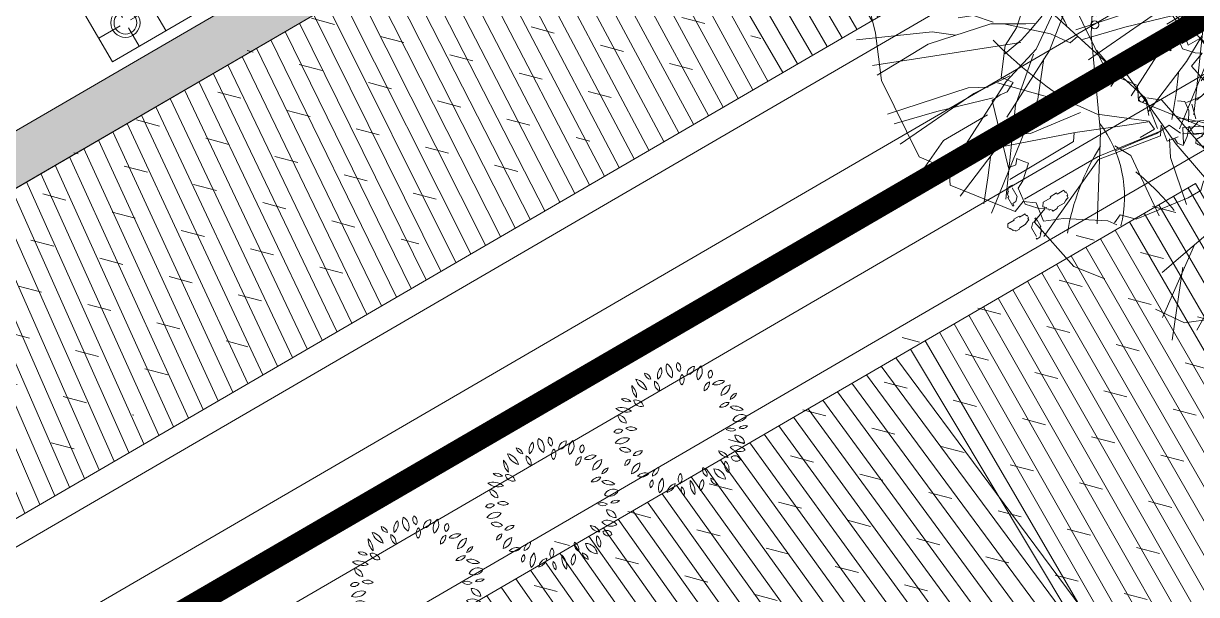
# Model space of a CAD drawing. Header units: millimetres. Extents: x 403824132 to 733479728, y 1974822364 to 2151530530.
# Drawn here: x 568555833 to 568561067, y 2063007429 to 2063009978 of the extents above; entities that cross this region are included whole.
import ezdxf

# ---------------------------------------------------------------- set-up
doc = ezdxf.new("R2010")
doc.units = ezdxf.units.MM
doc.linetypes.add('CENTER', pattern=[3, 1.5, -0.5, 0.5, -0.5])
for name, color, linetype, lineweight in [('A-HATCH', 251, 'Continuous', 5), ('A-NET THAY', 125, 'Continuous', 18), ('E- RANH GIOI', 1, 'CENTER', 13), ('E- THAY', 9, 'Continuous', 20), ('E- Tuong', 4, 'Continuous', 13), ('E-NoiThat', 32, 'Continuous', 9), ('i_Cay', 114, 'Continuous', 13), ('i_Hatch', 250, 'Continuous', 13), ('i_ThietBi', 32, 'Continuous', 13), ('LD-THAY', 9, 'Continuous', 13)]:
    doc.layers.add(name, color=color, linetype=linetype, lineweight=lineweight)
doc.layers.add('ChiaLo', color=128, linetype='CENTER')
doc.layers.add('loKBT', color=42, linetype='Continuous')

# ---------------------------------------------------------------- blocks, each defined once
blk = doc.blocks.new('mb-cay34')
for p, q in [((148.1361746613402, 528.3000266004818), (174.7247315186541, 874.1654961428137)), ((-75.96726674964884, 813.353954692138), (254.4903571077157, 836.1582743236795)), ((117.7493039460387, 535.9014440444298), (49.37875487376004, 858.9625939552207)), ((136.7410981431021, 687.9301967215724), (94.95910592813743, 855.1618515863083)), ((246.8936394288903, 722.1366761659738), (307.6674708208884, 851.3611765112728)), ((254.4903571077157, 836.1582743236795), (357.0461807146785, 760.1438979851082)), ((-456.2613916888948, 782.7488995622842), (-468.4272770900861, 774.6332549257202)), ((-456.2613916888948, 782.7488995622842), (-452.2061235431465, 778.6910772440023)), ((-452.2061235431465, 778.6910772440023), (-448.1508553973982, 778.6910772440023)), ((-448.1508553973982, 778.6910772440023), (-448.1508553973982, 774.6332549257202)), ((-140.5394120010896, 547.3036038572899), (-262.0870747850859, 817.1546970668712)), ((-246.8935944474651, 741.1403207283001), (-75.96726674964884, 813.353954692138)), ((68.37054907227865, 269.8510932095814), (-144.3377708405023, 813.353954692138)), ((-106.3541374649503, 585.3107583767268), (-102.5557786255376, 817.1546970668712)), ((170.9263726792414, 395.2747838804498), (379.8363337511547, 801.9517948792778)), ((357.0461807146785, 760.1438979851082), (410.223249447881, 786.7489599913824)), ((410.223249447881, 786.7489599913824), (626.7299731785898, 619.5172378269488)), ((-472.4825452343794, 721.8819282366893), (-472.4825452343794, 746.2287409929557)), ((-472.4825452343794, 746.2287409929557), (-468.4272770900861, 746.2287409929557)), ((-468.4272770900861, 746.2287409929557), (-468.4272770900861, 774.6332549257202)), ((-448.1508553973982, 774.6332549257202), (-444.0955872516497, 774.6332549257202)), ((-444.0955872516497, 774.6332549257202), (-440.0403191059012, 770.5754326132592)), ((-440.0403191059012, 770.5754326132592), (-435.9849699962068, 770.5754326132592)), ((-435.9849699962068, 770.5754326132592), (-435.9849699962068, 766.517731436761)), ((-435.9849699962068, 766.517731436761), (-431.9297018504585, 762.4599091184791)), ((-431.9297018504585, 762.4599091184791), (-427.8744337061652, 762.4599091184791)), ((-427.8744337061652, 746.2287409929557), (-431.9297018504585, 742.1709186746738)), ((-431.9297018504585, 742.1709186746738), (-431.9297018504585, 717.8241059184074)), ((-427.8744337061652, 762.4599091184791), (-427.8744337061652, 746.2287409929557)), ((-414.0216082858386, 691.7309390904848), (-246.8935944474651, 741.1403207283001)), ((372.2396160723292, 547.3036038572899), (467.1987220004665, 775.3468001727013)), ((-468.4272770900861, 721.8819282366893), (-472.4825452343794, 721.8819282366893)), ((-468.4272770900861, 697.5351154746022), (-468.4272770900861, 721.8819282366893)), ((-460.3167407985893, 697.5351154746022), (-468.4272770900861, 697.5351154746022)), ((-460.3167407985893, 693.4772931563202), (-460.3167407985893, 697.5351154746022)), ((-448.1508553973982, 693.4772931563202), (-460.3167407985893, 693.4772931563202)), ((-448.1508553973982, 697.5351154746022), (-448.1508553973982, 693.4772931563202)), ((-440.0403191059012, 697.5351154746022), (-448.1508553973982, 697.5351154746022)), ((-435.9849699962068, 709.7084612818433), (-440.0403191059012, 701.5929377928841)), ((-440.0403191059012, 701.5929377928841), (-440.0403191059012, 697.5351154746022)), ((-431.9297018504585, 717.8241059184074), (-435.9849699962068, 709.7084612818433)), ((-406.4248456255881, 642.3215574584901), (-414.0216082858386, 691.7309390904848)), ((-349.1119760728907, 697.8093217418062), (-363.710941397585, 683.2011613994837)), ((-310.1812075619819, 697.8093217418062), (-349.1119760728907, 697.8093217418062)), ((-300.4485640121857, 688.0705481802579), (-310.1812075619819, 678.3317746187095)), ((-305.3148857870838, 702.6785631547681), (-300.4485640121857, 702.6785631547681)), ((-300.4485640121857, 702.6785631547681), (-300.4485640121857, 688.0705481802579)), ((201.3132883745129, 471.2892275187186), (136.7410981431021, 687.9301967215724)), ((246.8936394288903, 524.4992842257489), (246.8936394288903, 722.1366761659738)), ((292.4739904832676, 323.0611499166116), (584.9479809650802, 703.1330989091658)), ((459.6020043216412, 646.1222998274022), (539.3676299107028, 710.7345163531136)), ((-536.1154867205187, 655.6036926049272), (-536.1154867205187, 651.5458702866453)), ((-528.0048694650758, 655.6036926049272), (-536.1154867205187, 655.6036926049272)), ((-503.6731796280947, 651.5458702866453), (-536.1154867205187, 651.5458702866453)), ((-515.8390650292858, 679.9505053670144), (-528.0048694650758, 667.7770384121686)), ((-528.0048694650758, 667.7770384121686), (-528.0048694650758, 655.6036926049272)), ((-483.3967579354066, 679.9505053670144), (-515.8390650292858, 679.9505053670144)), ((-503.6731796280947, 655.6036926049272), (-503.6731796280947, 651.5458702866453)), ((-491.5073751908493, 655.6036926049272), (-503.6731796280947, 655.6036926049272)), ((-487.4520260811547, 659.6615149232092), (-491.5073751908493, 659.6615149232092)), ((-491.5073751908493, 659.6615149232092), (-491.5073751908493, 655.6036926049272)), ((-483.3967579354066, 663.7192160997074), (-487.4520260811547, 663.7192160997074)), ((-487.4520260811547, 663.7192160997074), (-487.4520260811547, 659.6615149232092)), ((-475.286221645365, 671.8348607304506), (-483.3967579354066, 663.7192160997074)), ((-479.3414897896582, 684.0082065376918), (-475.286221645365, 684.0082065376918)), ((-475.286221645365, 684.0082065376918), (-475.286221645365, 671.8348607304506)), ((-433.0134024829022, 611.9158203830011), (-406.4248456255881, 642.3215574584901)), ((-376.0379749102867, 577.709340932779), (-395.0297691073501, 672.7273618336766)), ((-373.4436821046984, 668.5931464307941), (-373.4436821046984, 663.7237596500199)), ((-363.710941397585, 668.5931464307941), (-373.4436821046984, 668.5931464307941)), ((-334.5129135923344, 663.7237596500199), (-373.4436821046984, 663.7237596500199)), ((-363.710941397585, 683.2011613994837), (-363.710941397585, 668.5931464307941)), ((-334.5129135923344, 668.5931464307941), (-334.5129135923344, 663.7237596500199)), ((-319.9139482690953, 668.5931464307941), (-334.5129135923344, 668.5931464307941)), ((-319.9139482690953, 673.4625332115683), (-319.9139482690953, 668.5931464307941)), ((-315.04752933688, 673.4625332115683), (-319.9139482690953, 673.4625332115683)), ((-315.04752933688, 678.3317746187095), (-315.04752933688, 673.4625332115683)), ((-310.1812075619819, 678.3317746187095), (-315.04752933688, 678.3317746187095)), ((395.0298140887753, 596.7129181954077), (459.6020043216412, 646.1222998274022)), ((649.7732999108848, 615.8191477356013), (649.7732999108848, 640.1659604918677)), ((649.7732999108848, 640.1659604918677), (653.8285680566332, 640.1659604918677)), ((665.9944534578244, 676.6861190611962), (653.8285680566332, 668.5704744246323)), ((653.8285680566332, 640.1659604918677), (653.8285680566332, 668.5704744246323)), ((665.9944534578244, 676.6861190611962), (670.0497216021176, 672.6282967429142)), ((670.0497216021176, 672.6282967429142), (674.104989747866, 672.6282967429142)), ((674.104989747866, 672.6282967429142), (674.104989747866, 668.5704744246323)), ((674.104989747866, 668.5704744246323), (678.1602578936142, 668.5704744246323)), ((678.1602578936142, 668.5704744246323), (682.2155260393628, 664.512652112171)), ((682.2155260393628, 664.512652112171), (686.2708751490572, 664.512652112171)), ((686.2708751490572, 664.512652112171), (686.2708751490572, 660.454950935673)), ((686.2708751490572, 660.454950935673), (690.3261432948054, 656.3971286173909)), ((690.3261432948054, 656.3971286173909), (694.3814114405541, 656.3971286173909)), ((694.3814114405541, 640.1659604918677), (690.3261432948054, 636.1081381735858)), ((694.3814114405541, 656.3971286173909), (694.3814114405541, 640.1659604918677)), ((-535.5692260898649, 528.3000266004818), (-486.1905161960748, 638.5208823834545)), ((-486.1905161960748, 638.5208823834545), (-433.0134024829022, 611.9158203830011)), ((269.6838374453364, 410.4776860680431), (565.9561417865916, 627.1187225705944)), ((626.7299731785898, 619.5172378269488), (607.7381789815263, 573.9086658635642)), ((653.8285680566332, 615.8191477356013), (649.7732999108848, 615.8191477356013)), ((653.8285680566332, 591.4723349735139), (653.8285680566332, 615.8191477356013)), ((686.2708751490572, 603.6456807807552), (682.2155260393628, 595.5301572917961)), ((682.2155260393628, 595.5301572917961), (682.2155260393628, 591.4723349735139)), ((690.3261432948054, 611.7613254173193), (686.2708751490572, 603.6456807807552)), ((690.3261432948054, 636.1081381735858), (690.3261432948054, 611.7613254173193)), ((712.964793787978, 596.7475679237394), (698.365828464739, 582.1394075814168)), ((751.8955623003421, 596.7475679237394), (712.964793787978, 596.7475679237394)), ((756.7618840752403, 601.6168093308806), (761.6282058501382, 601.6168093308806)), ((761.6282058501382, 601.6168093308806), (761.6282058501382, 587.0087943621911)), ((-368.4412122514914, 319.2604075418785), (-588.7462948230677, 589.1115007514597)), ((-284.877227821562, 380.0719489925541), (-376.0379749102867, 577.709340932779)), ((-53.17706873174756, 334.4633097294718), (-106.3541374649503, 585.3107583767268)), ((607.7381789815263, 573.9086658635642), (638.1250496982827, 532.1007016696966)), ((661.9391043466748, 591.4723349735139), (653.8285680566332, 591.4723349735139)), ((661.9391043466748, 587.4145126552322), (661.9391043466748, 591.4723349735139)), ((674.104989747866, 587.4145126552322), (661.9391043466748, 587.4145126552322)), ((682.2155260393628, 591.4723349735139), (674.104989747866, 591.4723349735139)), ((674.104989747866, 591.4723349735139), (674.104989747866, 587.4145126552322)), ((698.365828464739, 567.5313926127272), (688.6330877576256, 567.5313926127272)), ((688.6330877576256, 567.5313926127272), (688.6330877576256, 562.6620058319531)), ((727.5638562699896, 562.6620058319531), (688.6330877576256, 562.6620058319531)), ((698.365828464739, 582.1394075814168), (698.365828464739, 567.5313926127272)), ((742.1628215932287, 567.5313926127272), (727.5638562699896, 567.5313926127272)), ((727.5638562699896, 567.5313926127272), (727.5638562699896, 562.6620058319531)), ((747.029240525444, 572.4007793935014), (742.1628215932287, 572.4007793935014)), ((742.1628215932287, 572.4007793935014), (742.1628215932287, 567.5313926127272)), ((751.8955623003421, 577.2700208006427), (747.029240525444, 577.2700208006427)), ((747.029240525444, 577.2700208006427), (747.029240525444, 572.4007793935014)), ((761.6282058501382, 587.0087943621911), (751.8955623003421, 577.2700208006427)), ((-657.1168438938912, 429.4812633306718), (-535.5692260898649, 528.3000266004818)), ((-83.56398442847421, 475.0899025937541), (-140.5394120010896, 547.3036038572899)), ((155.7329373201355, 467.4884851498061), (117.7493039460387, 535.9014440444298)), ((159.5312961595482, 372.4704642489087), (148.1361746613402, 528.3000266004818)), ((315.2641884997138, 444.6841655182652), (372.2396160723292, 547.3036038572899)), ((638.1250496982827, 532.1007016696966), (714.0923164479318, 543.5028614883776)), ((664.4242070993641, 517.1796781709417), (649.8251446188077, 507.4409046093933)), ((649.8251446188077, 473.3554878912396), (649.8251446188077, 507.4409046093933)), ((664.4242070993641, 517.1796781709417), (669.2905288742622, 512.3102913901674)), ((669.2905288742622, 512.3102913901674), (674.1568506491602, 512.3102913901674)), ((674.1568506491602, 512.3102913901674), (674.1568506491602, 507.4409046093933)), ((674.1568506491602, 507.4409046093933), (679.0231724240584, 507.4409046093933)), ((679.0231724240584, 507.4409046093933), (683.8894941989565, 502.5715178286192)), ((683.8894941989565, 502.5715178286192), (688.7559131311717, 502.5715178286192)), ((688.7559131311717, 502.5715178286192), (688.7559131311717, 497.7022764214779)), ((714.0923164479318, 543.5028614883776), (744.4792321432033, 471.2892275187186)), ((151.9345335007528, 190.035974496277), (292.4739904832676, 463.687742775073)), ((644.9588228439097, 444.1393125802277), (644.9588228439097, 473.3554878912396)), ((644.9588228439097, 473.3554878912396), (649.8251446188077, 473.3554878912396)), ((688.7559131311717, 497.7022764214779), (693.6222349046147, 492.8328896407037)), ((693.6222349046147, 492.8328896407037), (698.4885566795128, 492.8328896407037)), ((698.4885566795128, 473.3554878912396), (693.6222349046147, 468.4861011104657)), ((693.6222349046147, 468.4861011104657), (693.6222349046147, 439.2699257994536)), ((698.4885566795128, 492.8328896407037), (698.4885566795128, 473.3554878912396)), ((744.4792321432033, 471.2892275187186), (839.4383380713405, 326.8618922855239)), ((-729.2857518041272, 288.8546704663895), (-657.1168438938912, 429.4812633306718)), ((-113.9509001237456, 376.2712066236418), (-136.7410531616769, 433.2820056995841)), ((649.8251446188077, 444.1393125802277), (644.9588228439097, 444.1393125802277)), ((649.8251446188077, 414.9231372633948), (649.8251446188077, 444.1393125802277)), ((659.557788168604, 414.9231372633948), (649.8251446188077, 414.9231372633948)), ((659.557788168604, 410.0537504884413), (659.557788168604, 414.9231372633948)), ((683.8894941989565, 414.9231372633948), (674.1568506491602, 414.9231372633948)), ((674.1568506491602, 414.9231372633948), (674.1568506491602, 410.0537504884413)), ((688.7559131311717, 429.5311522379051), (683.8894941989565, 419.7925240441692)), ((683.8894941989565, 419.7925240441692), (683.8894941989565, 414.9231372633948)), ((693.6222349046147, 439.2699257994536), (688.7559131311717, 429.5311522379051)), ((-478.5937535372792, 190.035974496277), (-729.2857518041272, 376.2712066236418)), ((-208.9099610719131, 140.6265928642824), (-284.877227821562, 380.0719489925541)), ((-53.17706873174756, 323.0611499166116), (-113.9509001237456, 376.2712066236418)), ((121.5476627854514, 231.843871390447), (170.9263726792414, 395.2747838804498)), ((132.9427393036894, 250.8474486472551), (269.6838374453364, 410.4776860680431)), ((527.9725084124947, 178.6338146834168), (828.0432165731327, 368.6697891796939)), ((674.1568506491602, 410.0537504884413), (659.557788168604, 410.0537504884413)), ((15.1934803390759, 216.6409692028537), (-53.17706873174756, 334.4633097294718)), ((60.7738313919981, 262.2496757656336), (75.96726675110403, 345.8655368536711)), ((167.1280138383736, 224.2424539464991), (292.4739904832676, 323.0611499166116)), ((839.4383380713405, 326.8618922855239), (869.8252537680673, 304.0575726539828)), ((-622.9315693577518, 258.4489333909005), (-759.672667500854, 319.2604075418785)), ((-714.0923164464766, 258.4489333909005), (-729.2857518041272, 288.8546704663895)), ((-239.2968767686398, 220.4417115717661), (-368.4412122514914, 319.2604075418785)), ((858.4301322684041, 307.8582477290183), (843.2366969107532, 273.6517682787962)), ((-634.3266458759898, 178.6338146834168), (-771.067744019092, 262.249608465936)), ((-725.4873929647147, 224.2424539464991), (-714.0923164464766, 258.4489333909005)), ((-562.1577829457237, 239.4452888343949), (-622.9315693577518, 258.4489333909005)), ((0, 57.01079908176325), (121.5476627854514, 231.843871390447)), ((45.58039603434735, 212.8403614333365), (60.7738313919981, 262.2496757656336)), ((843.2366969107532, 273.6517682787962), (888.8170479651308, 228.0431290157139)), ((-767.2693851796793, 209.0395517589059), (-725.4873929647147, 224.2424539464991)), ((-763.4710263402666, 140.6265928642824), (-767.2693851796793, 209.0395517589059)), ((-395.0297691073501, 68.41295889462344), (-478.5937535372792, 190.035974496277)), ((-178.5230453751865, 193.8366495713126), (-239.2968767686398, 220.4417115717661)), ((-106.3541374649503, 45.60863926308228), (-178.5230453751865, 193.8366495713126)), ((0, 0), (151.9345335007528, 190.035974496277)), ((34.18527453613932, 182.4344897526316), (15.1934803390759, 216.6409692028537)), ((22.79019801790127, 152.0288199826609), (45.58039603434735, 212.8403614333365)), ((888.8170479651308, 228.0431290157139), (919.2039636618573, 11.40215981868095)), ((-809.0513773931888, -45.60863926308228), (-763.4710263402666, 140.6265928642824)), ((-341.8527003741474, 79.8151187133044), (-634.3266458759898, 178.6338146834168)), ((-140.5394120010896, 34.2064794502221), (-208.9099610719131, 140.6265928642824)), ((-15.19343535765074, 83.61586108803748), (22.79019801790127, 152.0288199826609)), ((182.3214491974795, 19.00357726262882), (527.9725084124947, 178.6338146834168)), ((600.1414163227307, 155.8294950518757), (664.7136065541417, 121.6230156016536)), ((664.7136065541417, 121.6230156016536), (923.00232250127, 144.4273352331947)), ((-744.479187161778, 114.0215981577057), (-809.0513773931888, 121.6230156016536)), ((-493.7872338749002, 114.0215981577057), (-744.479187161778, 114.0215981577057)), ((-588.7462948230677, 129.2244330456014), (-729.2857518041272, 79.8151187133044)), ((-729.2857518041272, 79.8151187133044), (-801.4546597143635, 68.41295889462344)), ((-391.2314102679374, 22.80431963154115), (-395.0297691073501, 68.41295889462344)), ((-265.8854336244985, 26.60499470657669), (-341.8527003741474, 79.8151187133044)), ((-136.7410531616769, 60.81147415679879), (-224.103441410989, 34.2064794502221)), ((-72.16890791023616, 3.800675075035542), (-136.7410531616769, 60.81147415679879)), ((-3.798358839412685, -38.00715451361611), (-15.19343535765074, 83.61586108803748)), ((-402.6264867876307, 5.8207661e-09), (-486.1905161960748, -64.6122838195879)), ((-383.6346925891121, 11.40215981868095), (-402.6264867876307, 5.8207661e-09)), ((-300.0707081606379, 5.8207661e-09), (-383.6346925891121, 11.40215981868095)), ((-224.103441410989, 34.2064794502221), (-300.0707081606379, 5.8207661e-09)), ((-110.1525412857881, 22.80431963736191), (-60.77378641202813, 19.00357726262882)), ((-41.7819922135095, -72.21370126353577), (-110.1525412857881, 22.80431963736191)), ((-56.97542757261543, -38.00722181331366), (-72.16890791023616, 3.800675075035542)), ((-60.77378641202813, 19.00357726262882), (-37.98363337409683, -15.20290218177251)), ((-41.7819922135095, -49.40938163199461), (-18.99179419706342, 7.601417449768633)), ((-18.99179419706342, 7.601417449768633), (-18.99179419706342, -41.80796418804675)), ((121.5476627854514, -19.00364456232637), (182.3214491974795, 19.00357726262882)), ((243.0952805894776, 30.40573707548901), (307.6674708208884, 19.00357726262882)), ((307.6674708208884, 19.00357726262882), (307.6674708208884, -34.20647944440134)), ((748.2775909826158, -7.601484743645412), (938.1957578589206, 30.40573707548901)), ((919.2039636618573, 11.40215981868095), (919.2039636618573, -45.60863926308228)), ((-455.8036004993481, -38.00722181913443), (-816.6480950734692, -19.00364456232637)), ((-774.8661028585047, -209.0396190586034), (-809.0513773931888, -45.60863926308228)), ((-37.98363337409683, -15.20290218177251), (-56.97542757261543, -38.00722181331366)), ((-18.99179419706342, -41.80796418804675), (-26.5885118758888, -53.21012400672772)), ((106.3541824463755, -114.0215981577057), (121.5476627854514, -19.00364456232637)), ((110.1525412857881, -91.21727852034383), (125.3460216248641, -34.20647944440134)), ((307.6674708208884, -34.20647944440134), (368.4412572329165, -22.80431963154115)), ((368.4412572329165, -22.80431963154115), (714.0923164479318, -53.21012400672772)), ((501.3839965351507, -45.60863926308228), (539.3676299107028, -91.21727852616459)), ((683.7054457311751, -41.80796419386751), (748.2775909826158, -7.601484743645412)), ((919.2039636618573, -45.60863926308228), (892.6154068045433, -72.21370126353577)), ((-512.7790280719637, -72.21370126353577), (-809.0513773931888, -171.0323972336482)), ((-755.8743086614412, -57.01079907594248), (-778.6644616979172, -72.21370126353577)), ((-778.6644616979172, -72.21370126353577), (-744.479187161778, -72.21370126353577)), ((-744.479187161778, -72.21370126353577), (-763.4710263402666, -110.2209230826702)), ((-706.4955537876813, -68.41295888880268), (-755.8743086614412, -57.01079907594248)), ((-630.5282870365772, -79.81511870748362), (-706.4955537876813, -68.41295888880268)), ((-524.1741495716269, -68.41295888880268), (-630.5282870365772, -79.81511870748362)), ((-486.1905161960748, -64.6122838195879), (-524.1741495716269, -68.41295888880268)), ((-113.9509001252008, -91.21727852034383), (-220.3050375901512, -121.6230155958328)), ((-98.75741978612496, -106.4201807079371), (-113.9509001252008, -91.21727852034383)), ((-103.7457850150531, -87.15185392647982), (-75.9386286867084, -55.7361600745935)), ((-55.31415161385666, -66.18103773216716), (-103.7457850150531, -87.15185392647982)), ((-7.59671767882537, -64.6122838195879), (-98.75741978612496, -106.4201807079371)), ((-49.75852328643668, -64.232229773188), (-23.16996643057791, -102.2393842926249)), ((-23.16996643057791, -102.2393842926249), (3.418545446766072, -87.03648210503158)), ((-22.79015303647611, -83.61586107639594), (41.78203719493467, -212.8402941219974)), ((-7.454714967752807, -60.77593872323632), (49.5207575848326, -182.3989543248899)), ((3.418545446766072, -87.03648210503158), (3.418545446766072, -140.2466061117593)), ((117.7493039460387, -152.0288199768399), (110.1525412857881, -91.21727852034383)), ((539.3676299107028, -91.21727852616459), (915.4056048209897, -163.4309797897003)), ((714.0923164479318, -53.21012400672772), (941.9941166983336, -95.01802089507693)), ((892.6154068045433, -72.21370126353577), (907.808887142164, -121.6230156016536)), ((-622.9315693577518, -110.2209230884909), (-668.5119204121293, -155.8294950460549)), ((-220.3050375901512, -121.6230155958328), (-212.7083199113258, -152.0288199768399)), ((-47.92323833971749, -97.36234931624494), (20.44731073110597, -226.5868496673647)), ((45.58039603434735, -152.0288199768399), (102.5558236069628, -136.8259177834261)), ((926.8006813406827, -121.6230156016536), (862.2284911078168, -326.8618922855239)), ((907.808887142164, -121.6230156016536), (926.8006813406827, -121.6230156016536)), ((-668.5119204121293, -155.8294950460549), (-793.8579420355381, -266.0504181345459)), ((-212.7083199113258, -152.0288199768399), (-186.119808035437, -193.8367168651893)), ((3.418545446766072, -140.2466061117593), (-19.37160759116523, -151.6487659304402)), ((-19.37160759116523, -151.6487659304402), (-4.178172232059296, -189.6559204498771)), ((30.38691569672665, -152.0288199768399), (15.1934803390759, -201.4381343091372)), ((49.5207575848326, -182.3989543248899), (87.50439095892946, -159.5946346933487)), ((87.50439095892946, -159.5946346933487), (125.4880243344814, -155.7939596183132)), ((125.4880243344814, -155.7939596183132), (140.6814596921322, -178.5982792498544)), ((-774.8661028585047, -266.0504181345459), (-774.8661028585047, -209.0396190586034)), ((-258.2886709657032, -205.2388766780496), (-444.4084790011402, -296.4561552042142)), ((-220.3050375901512, -243.2460985030048), (-258.2886709657032, -205.2388766780496)), ((-197.514884553675, -228.0431963095907), (-212.7083199113258, -231.8439386843238)), ((-186.119808035437, -193.8367168651893), (-197.514884553675, -228.0431963095907)), ((3.418545446766072, -216.2609824503306), (-19.37160759116523, -246.6667195258196)), ((41.78203719493467, -212.8402941219974), (-15.19343535765074, -243.2460985030048)), ((-4.178172232059296, -189.6559204498771), (33.80546114203753, -189.6559204498771)), ((33.80546114203753, -189.6559204498771), (3.418545446766072, -216.2609824503306)), ((-748.2775460011908, -269.8510932037607), (-774.8661028585047, -266.0504181345459)), ((-717.8906752858893, -277.4525779532269), (-748.2775460011908, -269.8510932037607)), ((-349.4494180544279, -258.4489333909005), (-406.4248456255881, -566.3072484196163)), ((-212.7083199113258, -231.8439386843238), (-220.3050375901512, -243.2460985030048)), ((-19.37160759116523, -246.6667195258196), (-0.3798133926466107, -261.8696217134129)), ((-0.3798133926466107, -261.8696217134129), (22.41038462379947, -261.8696217134129)), ((18.99183917848859, -247.0467735722195), (26.58855685731396, -292.6554128353018)), ((26.58855685731396, -231.8439386843238), (75.96726675110403, -254.6482583158649)), ((75.96726675110403, -254.6482583158649), (72.16890791169133, -311.6590573976281)), ((-807.4026188769493, -302.2169857809786), (-819.5685042766852, -310.3326304117218)), ((-819.5685042766852, -338.7371443444863), (-819.5685042766852, -310.3326304117218)), ((-807.4026188769493, -302.2169857809786), (-803.347350731201, -306.2748080934398)), ((-803.347350731201, -306.2748080934398), (-799.2920825854526, -306.2748080934398)), ((-799.2920825854526, -306.2748080934398), (-799.2920825854526, -310.3326304117218)), ((-799.2920825854526, -310.3326304117218), (-795.2368144397042, -310.3326304117218)), ((-795.2368144397042, -310.3326304117218), (-791.1815462939556, -314.3904527300037)), ((-791.1815462939556, -314.3904527300037), (-787.1261971842613, -314.3904527300037)), ((-787.1261971842613, -314.3904527300037), (-787.1261971842613, -318.4481539065018)), ((-787.1261971842613, -318.4481539065018), (-783.0709290385128, -322.505976218963)), ((-714.0923164464766, -326.8618922855239), (-717.8906752858893, -277.4525779532269)), ((-489.9888750354874, -285.053995391354), (-668.5119204121293, -342.0647944731172)), ((-444.4084790011402, -296.4561552042142), (-573.5528594654168, -342.0647944731172)), ((-383.6346925891121, -281.2532530224416), (-489.9888750354874, -285.053995391354)), ((26.58855685731396, -292.6554128353018), (91.16074708872473, -281.2532530224416)), ((91.16074708872473, -281.2532530224416), (56.97547255404061, -304.0575726539828)), ((56.97547255404061, -304.0575726539828), (98.75746476755012, -558.7058309756685)), ((72.16890791169133, -292.6554128353018), (110.1525412857881, -554.9050886009354)), ((72.16890791169133, -311.6590573976281), (83.56402940989938, -391.4741088054143)), ((87.36238824931206, -300.2568975789472), (136.7410981431021, -292.6554128353018)), ((91.16074708872473, -311.6590573976281), (129.1443804642767, -315.459732466843)), ((91.16074708872473, -376.2712739233393), (91.16074708872473, -311.6590573976281)), ((129.1443804642767, -315.459732466843), (254.4903571077157, -475.089969887631)), ((129.1443804642767, -319.2604748415761), (155.7329373201355, -387.6734337361995)), ((136.7410981431021, -292.6554128353018), (208.9100060533383, -281.2532530166209)), ((148.1361746613402, -304.0575726539828), (212.708364892751, -281.2532530224416)), ((212.708364892751, -281.2532530224416), (809.051422376069, -467.4885524495038)), ((-823.6237724224338, -338.7371443444863), (-819.5685042766852, -338.7371443444863)), ((-823.6237724224338, -363.0839571065735), (-823.6237724224338, -338.7371443444863)), ((-819.5685042766852, -363.0839571065735), (-823.6237724224338, -363.0839571065735)), ((-819.5685042766852, -387.4307698686607), (-819.5685042766852, -363.0839571065735)), ((-783.0709290385128, -322.505976218963), (-779.0156608927645, -322.505976218963)), ((-779.0156608927645, -338.7371443444863), (-783.0709290385128, -342.7949666627683)), ((-783.0709290385128, -342.7949666627683), (-783.0709290385128, -367.1417794248555)), ((-779.0156608927645, -322.505976218963), (-779.0156608927645, -338.7371443444863)), ((-668.5119204121293, -342.0647944731172), (-755.8743086614412, -376.2712739233393)), ((-740.6808283223654, -391.4741088054143), (-714.0923164464766, -326.8618922855239)), ((-573.5528594654168, -342.0647944731172), (-668.5119204121293, -414.2784284369553)), ((-550.7626614475157, -334.4633770291693), (-550.7626614475157, -380.0719489867333)), ((816.6481400548946, -342.0647944731172), (801.4547046972436, -387.6734337361995)), ((862.2284911078168, -326.8618922855239), (816.6481400548946, -342.0647944731172)), ((877.1497778448974, -347.0990333124064), (864.9839734091072, -359.2725002672523)), ((864.9839734091072, -359.2725002672523), (864.9839734091072, -371.4458460744937)), ((909.5920849387765, -347.0990333124064), (877.1497778448974, -347.0990333124064)), ((905.5368167930283, -363.3303225855343), (905.5368167930283, -367.3880237562116)), ((909.5920849387765, -363.3303225855343), (905.5368167930283, -363.3303225855343)), ((917.7026212288183, -355.2146779489703), (909.5920849387765, -363.3303225855343)), ((913.64735308307, -343.0413321417291), (917.7026212288183, -343.0413321417291)), ((917.7026212288183, -343.0413321417291), (917.7026212288183, -355.2146779489703)), ((-811.4579679866437, -387.4307698686607), (-819.5685042766852, -387.4307698686607)), ((-811.4579679866437, -391.4885921869427), (-811.4579679866437, -387.4307698686607)), ((-799.2920825854526, -391.4885921869427), (-811.4579679866437, -391.4885921869427)), ((-799.2920825854526, -387.4307698686607), (-799.2920825854526, -391.4885921869427)), ((-791.1815462939556, -387.4307698686607), (-799.2920825854526, -387.4307698686607)), ((-787.1261971842613, -375.2574240614194), (-791.1815462939556, -383.3729475503787)), ((-791.1815462939556, -383.3729475503787), (-791.1815462939556, -387.4307698686607)), ((-783.0709290385128, -367.1417794248555), (-787.1261971842613, -375.2574240614194)), ((-660.9152027333038, -486.4921297063117), (-740.6808283223654, -391.4741088054143)), ((-550.7626614475157, -380.0719489867333), (-596.343012501893, -429.4813306245487)), ((-376.0379749102867, -402.8762686240951), (-558.3593791263409, -653.7237845710478)), ((83.56402940989938, -391.4741088054143), (94.95910592813743, -482.6913873315787)), ((155.7329373201355, -387.6734337361995), (235.4985629106522, -585.3108256764244)), ((554.5610652683533, -387.6734337361995), (546.964347589528, -425.6805882556363)), ((847.0350557501661, -410.4777533677403), (702.6972399296938, -577.7094082324762)), ((801.4547046972436, -387.6734337361995), (847.0350557501661, -410.4777533677403)), ((856.8733561536644, -371.4458460744937), (856.8733561536644, -375.5036683927756)), ((864.9839734091072, -371.4458460744937), (856.8733561536644, -371.4458460744937)), ((889.3156632460884, -375.5036683927756), (856.8733561536644, -375.5036683927756)), ((889.3156632460884, -371.4458460744937), (889.3156632460884, -375.5036683927756)), ((901.481467683334, -371.4458460744937), (889.3156632460884, -371.4458460744937)), ((901.481467683334, -367.3880237562116), (901.481467683334, -371.4458460744937)), ((905.5368167930283, -367.3880237562116), (901.481467683334, -367.3880237562116)), ((-668.5119204121293, -414.2784284369553), (-733.08411064354, -433.2820729992819)), ((-596.343012501893, -429.4813306245487), (-638.1250496968278, -513.0971917067653)), ((546.964347589528, -425.6805882556363), (615.3348966603517, -475.089969887631)), ((-619.1332105183392, -589.1115680511575), (-660.9152027333038, -486.4921297063117)), ((-429.2150436434893, -486.4921297063117), (-653.3184850544785, -665.1259443839077)), ((254.4903571077157, -475.089969887631), (322.8609061785391, -524.4993515254464)), ((615.3348966603517, -475.089969887631), (740.6808733037905, -611.9158876826986)), ((-638.1250496968278, -513.0971917067653), (-668.5119204121293, -562.5065060390625)), ((292.4739904832676, -528.3000265946611), (319.0625473391265, -737.3396456532645)), ((322.8609061785391, -524.4993515254464), (554.5610652683533, -748.7418054719452)), ((-516.5773869113764, -661.3252020149957), (-619.1332105183392, -589.1115680511575)), ((98.75746476755012, -558.7058309756685), (-53.17706873174756, -893.1691407051401)), ((110.1525412857881, -554.9050886009354), (110.1525412857881, -885.5676559556741)), ((235.4985629106522, -589.1115680511575), (208.9100060533383, -608.1151453079652)), ((235.4985629106522, -585.3108256764244), (326.6592650179518, -847.5605014420578)), ((702.6972399296938, -577.7094082324762), (664.7136065541417, -649.9230421963148)), ((208.9100060533383, -608.1151453079652), (205.1116472139256, -896.9698157743549)), ((664.7136065541417, -649.9230421963148), (565.9561417865916, -725.9374858404044)), ((524.1741495730821, -695.5316814593969), (505.1823553745633, -733.5389032843523)), ((565.9561417865916, -725.9374858404044), (524.1741495730821, -695.5316814593969)), ((-212.7083199113258, -851.3611765112728), (-315.2641435182886, -771.5461251034868)), ((319.0625473391265, -737.3396456532645), (383.6347375705372, -855.1619188860057)), ((505.1823553745633, -733.5389032843523), (508.9807142139759, -763.9446403540205)), ((508.9807142139759, -763.9446403540205), (505.1823553745633, -801.9518621789757)), ((224.103441410989, -801.9518621789757), (174.7247315186541, -855.1619188860057)), ((246.8936394288903, -820.9554394357835), (224.103441410989, -801.9518621789757)), ((505.1823553745633, -801.9518621789757), (246.8936394288903, -877.966238517547)), ((262.087074786541, -832.3575992486439), (246.8936394288903, -820.9554394357835)), ((15.1934803390759, -896.9698157743549), (-212.7083199113258, -851.3611765112728)), ((37.98363337555203, -836.158341623377), (15.1934803390759, -896.9698157743549)), ((53.17711371462792, -858.9626612549182), (37.98363337555203, -836.158341623377)), ((91.16074708872473, -893.1691407051401), (53.17711371462792, -858.9626612549182)), ((174.7247315186541, -855.1619188860057), (159.5312961595482, -885.5676559556741)), ((243.0952805894776, -847.5605014420578), (262.087074786541, -832.3575992486439)), ((246.8936394288903, -877.966238517547), (243.0952805894776, -847.5605014420578)), ((159.5312961595482, -885.5676559556741), (91.16074708872473, -893.1691407051401)), ((133.2493473091745, -904.5749604003504), (118.6503819859354, -919.183120742673)), ((172.1801158200833, -904.5749604003504), (133.2493473091745, -904.5749604003504)), ((177.0464375949814, -899.7057189873883), (181.9127593698795, -899.7057189873883)), ((181.9127593698795, -899.7057189873883), (181.9127593698795, -914.3137339618988)), ((118.6503819859354, -933.7911357113624), (108.9176412788219, -933.7911357113624)), ((108.9176412788219, -933.7911357113624), (108.9176412788219, -938.6605224921367)), ((147.8484097897308, -938.6605224921367), (108.9176412788219, -938.6605224921367)), ((118.6503819859354, -919.183120742673), (118.6503819859354, -933.7911357113624)), ((162.4473751144251, -933.7911357113624), (147.8484097897308, -933.7911357113624)), ((147.8484097897308, -933.7911357113624), (147.8484097897308, -938.6605224921367)), ((167.3137940466404, -928.9217489305884), (162.4473751144251, -928.9217489305884)), ((162.4473751144251, -928.9217489305884), (162.4473751144251, -933.7911357113624)), ((172.1801158200833, -924.0525075234473), (167.3137940466404, -924.0525075234473)), ((167.3137940466404, -924.0525075234473), (167.3137940466404, -928.9217489305884)), ((181.9127593698795, -914.3137339618988), (172.1801158200833, -924.0525075234473))]:
    blk.add_line(p, q)
for centre, radius in [((154.0796875226078, -13.10419218498282), 15.30604035294724), ((-194.6680270848446, -135.6129013001919), 11.73883638059978), ((-343.0713170746458, -280.3958599746693), 11.73883638059978), ((217.1510773347109, -295.2454438142013), 11.73883638059978)]:
    blk.add_circle(centre, radius)
for centre, radius, start, end in [((1370.928389552864, -207.9190682095941), 898.0574013195378, 129.3545428610315, 152.6091939442715), ((554.39230590855, 627.1299764630382), 467.6428030324045, 262.5537044343529, 314.3375273120816), ((1051.863512206182, 958.3508592506404), 882.5869489766797, 248.5621882123188, 262.3516403262367), ((1080.650827361387, 206.7175554577261), 550.5090916566896, 215.1499914686794, 249.1841310851539), ((647.6209917760569, -1519.731491367565), 1117.437996667152, 77.335217439101, 91.8505245175354), ((1164.849064056761, 1073.525902675465), 1812.758776178943, 242.864429262467, 255.3538598326805)]:
    blk.add_arc(centre, radius, start, end)
blk = doc.blocks.new('SAN VUON BT A-BT1')
at = {"layer": 'i_Cay', "xscale": -1.142857142857142, "yscale": 1.142857142857142, "zscale": 1.142857142857142, "rotation": 270}
for p in [(7152039.457976967, 841259.3881111838), (7152039.457976967, 841259.3881111838), (7163641.850559862, 841142.3468643219), (7163641.850559862, 841142.3468643219)]:
    blk.add_blockref('mb-cay34', p, dxfattribs=at)
blk = doc.blocks.new('MBT1 BT1')
at = {"layer": 'E- THAY'}
blk.add_blockref('SAN VUON BT A-BT1', (-75970.5186506696, 193430.5469893871), dxfattribs=at)
blk = doc.blocks.new('mb-cay40')
at = {"color": 0, "linetype": 'ByBlock'}
for centre, radius, start, end in [((-299.5701589075907, 710.3054466762878), 100.1777, 149.4737229998766, 231.7585850006217), ((-447.8704589076224, 682.5084466762783), 100.1777, 329.4737229998766, 51.75858500062168), ((-230.6878589075932, 779.3904466762833), 98.06469999999999, 192.3059549999538, 259.6848969996826), ((-344.058958907699, 662.0099466762913), 98.06469999999999, 12.30595499995376, 79.68489699968265), ((-136.2343589076481, 736.8957466763095), 62.92479999999998, 125.4093320002077, 202.7100880001333), ((-230.740058907686, 763.8882466762698), 62.92479999999998, 305.4093320002077, 22.71008800013334), ((16.26654109236551, 684.2603466763248), 136.5301, 133.811686000385, 194.307733999988), ((-210.5471589076042, 749.0423466762695), 136.5301, 313.811686000385, 14.30773399998799), ((112.6560410923557, 711.3373466763078), 137.2196, 163.4642290000644, 212.7905639999698), ((-134.2428589076444, 676.0780466762808), 137.2196, 343.4642290000643, 32.79056399996983), ((-426.9131589077006, 693.7752466762759), 54.12369999999999, 146.8150690002197, 244.0193430003837), ((-495.9196589076018, 674.7454466763011), 54.12369999999999, 326.8150690002197, 64.01934300038363), ((-147.5025589076395, 637.821246676278), 79.6564, 145.524785000142, 220.8327340004014), ((-273.4387589076068, 630.8271466763035), 79.6564, 325.524785000142, 40.83273400040141), ((48.89724109234521, 562.139746676261), 68.7981, 103.8913859995158, 198.9039470000852), ((-32.70725890767062, 606.6362466762985), 68.7981, 283.8913859995158, 18.90394700008519), ((138.3718410924193, 615.5002466762926), 80.63699999999999, 104.100357000399, 168.4650159999594), ((39.71864109238959, 709.8323466762886), 80.63699999999999, 284.100357000399, 348.4650159999595), ((230.3510410923918, 506.037146676299), 141.3623, 100.3005049996434, 160.4476489999013), ((71.86314109229716, 692.4305466762962), 141.3623, 280.3005049996434, 340.4476489999013), ((-651.1445589076611, 493.6793466763265), 98.14920000000001, 3.318928999847402, 83.19036500059372), ((-541.5223589077068, 596.8183466762894), 98.14920000000001, 183.3189289998474, 263.1903650005937), ((-554.1702589076594, 555.716446676277), 69.85239999999999, 25.45365099951863, 116.6851969996846), ((-522.4680589076888, 648.1498466762605), 69.85239999999999, 205.4536509995186, 296.6851969996846), ((-390.4405589076341, 597.053746676309), 66.85079999999999, 168.8066020001733, 257.6390980002616), ((-470.3303589076386, 544.7297466762902), 66.85079999999999, 348.8066020001733, 77.63909800026163), ((259.9547410923115, 520.9738466762719), 76.85969999999999, 122.5817349996012, 207.1799879998302), ((150.1931410923426, 550.6291466762632), 76.85969999999999, 302.5817349996012, 27.17998799983019), ((-653.7485589076532, 502.9852466762604), 44.2471, 163.4933459999228, 274.4697339999847), ((-692.7238589076442, 471.4445466763245), 44.2471, 343.4933459999227, 94.46973399998471), ((-620.4297589075868, 356.9077466762828), 75.7726, 22.57230600034306, 98.33354300080866), ((-561.4437589076697, 460.9655466763143), 75.7726, 202.5723060003431, 278.3335430008087), ((213.0515410923108, 368.6593466762861), 79.60759999999999, 86.02821900006174, 161.3697619999351), ((143.1294410924311, 473.5071466763002), 79.60759999999999, 266.0282190000617, 341.3697619999351), ((299.7197410923836, 426.0202466763112), 53.529, 59.98145400028278, 155.6675900001146), ((277.7252410923538, 494.4245466762877), 53.529, 239.9814540002828, 335.6675900001146), ((-694.8229589076363, 365.1617466763128), 95.9612, 210.9482359996829, 290.5783940005535), ((-743.3930589076772, 225.974346676303), 95.9612, 30.9482359996829, 110.5783940005535), ((-680.1407589076553, 301.4285466763176), 101.6635, 69.72013800080484, 135.6489100005381), ((-717.600058907643, 467.8581466763062), 101.6635, 249.7201380008048, 315.6489100005381), ((281.8093410923029, 453.3035466762885), 110.2473, 244.7352629998049, 320.5781150000673), ((319.9207410923555, 283.5921466762593), 110.2473, 64.73526299980486, 140.5781150000674), ((359.2284410923021, 242.1056466762602), 79.1061, 90.25287400078554, 173.52208300028), ((280.2783410924312, 330.1357466762784), 79.1061, 270.2528740007856, 353.5220830002799), ((-736.4670589076995, 276.7996466763216), 75.60229999999999, 224.257649999822, 288.5926610007619), ((-766.5091589076037, 152.3813466762949), 75.60229999999999, 44.25764999982202, 108.5926610007619), ((242.9923410922929, 141.0472466762949), 78.02799999999999, 58.87476400066763, 131.2135240002623), ((-659.0736589076696, 39.63904667626048), 110.8102, 100.8761589997203, 165.4479130002026), ((-787.2373589075869, 176.3009466762742), 110.8102, 280.8761589997204, 345.4479130002026), ((-649.4696589076193, 256.585046676264), 83.90719999999999, 240.5094849996896, 309.291989999972), ((-637.6392589076131, 118.6108466762598), 83.90719999999999, 60.50948499968955, 129.291989999972), ((231.9157410923508, 266.539646676305), 78.02799999999999, 238.8747640006676, 311.2135240002623), ((349.6776410924213, 166.3968466762817), 97.6447, 209.1951970002367, 286.7189010004093), ((292.527541092335, 25.24994667626743), 97.6447, 29.19519700023669, 106.7189010004093), ((344.0384410923289, 142.0358466763282), 53.57989999999999, 28.1981360000389, 112.1917869993301), ((371.0219410923892, 216.9645466762668), 53.57989999999999, 208.1981360000389, 292.1917869993301), ((-689.6452589076944, -39.14615332373069), 87.35799999999999, 54.97446299936808, 151.3792250002424), ((-716.1905589076923, 74.23634667632723), 87.35799999999999, 234.9744629993681, 331.3792250002423), ((158.9131410923146, -75.04515332368464), 77.31559999999999, 28.80716499994626, 103.9198800002828), ((208.0612410923932, 37.25554667630786), 77.31559999999999, 208.8071649999463, 283.9198800002828), ((313.8222410924209, -58.64165332372795), 90.3688, 71.37116600059133, 141.7535400000561), ((271.7177410924342, 82.93484667628945), 90.3688, 251.3711660005913, 321.7535400000561), ((-674.8470589076169, -123.2118533237299), 70.02329999999999, 71.8192460004174, 140.0817599994504), ((-706.7037589076499, -11.75075332372944), 70.02329999999999, 251.8192460004175, 320.0817599994504), ((-557.1729589076713, -163.3047533236968), 77.98479999999999, 113.475291999382, 203.4559599999777), ((-659.7790589075885, -122.8160533237024), 77.98479999999999, 293.475291999382, 23.45595999997768), ((-551.4629589076503, -83.00365332367801), 74.9971, 87.17243399982254, 157.2364690000009), ((-616.9188589076803, 20.92074667628185), 74.9971, 267.1724339998225, 337.2364690000009), ((132.8601410923875, -212.990753323691), 116.145, 6.548685999897183, 76.89113199944619), ((274.5892410923552, -86.62635332370701), 116.145, 186.5486859998972, 256.8911319994462), ((296.2157410923683, -68.1395533237228), 50.671, 179.2557220000184, 267.628659000778), ((243.4524410924059, -118.1089533236882), 50.671, 359.2557220000184, 87.62865900077804), ((-604.7676589076873, -147.1679533237184), 106.605, 271.6327640008068, 352.0267889999677), ((-496.1556589076645, -268.5169533236767), 106.605, 91.63276400080674, 172.0267889999677), ((-341.8780589076923, -220.9033533237016), 95.91319999999999, 122.8873139993626, 186.7253339999508), ((-489.2111589075648, -151.593553323728), 95.91319999999999, 302.8873139993626, 6.725333999950768), ((-132.5331589076959, -236.0941533236837), 75.353, 148.7876610002004, 221.5977110001933), ((-253.3297589076974, -247.0719533237279), 75.353, 328.7876610002005, 41.59771100019329), ((69.87894109232002, -150.8368533236935), 70.3103, 173.6499809998805, 254.6514450005405), ((-18.61045890764217, -210.8629533236744), 70.3103, 353.6499809998805, 74.65144500054049), ((113.3978410923155, -289.9039533237083), 96.71849999999999, 38.69621399990353, 106.2415449999098), ((161.8329410923761, -136.5778533236808), 96.71849999999999, 218.6962139999035, 286.2415449999098), ((-472.8800589076418, -293.5357533236747), 49.2563, 76.54190599947391, 193.4774260002929), ((-509.3162589076674, -257.1117533236902), 49.2563, 256.541905999474, 13.4774260002929), ((-314.2852589076501, -280.7871533237339), 91.05040000000001, 159.1169869998805, 230.3606240003511), ((-457.4404589076003, -318.4468533237086), 91.05040000000001, 339.1169869998805, 50.36062400035106), ((-220.1570589075855, -348.4649533237389), 108.6658, 122.1169890002436, 201.7275269999994), ((-378.8747589077102, -296.6562533236793), 108.6658, 302.1169890002436, 21.72752699999944), ((-61.47215890765074, -280.976453323703), 84.6027, 185.3195600000323, 260.4189679996705), ((-159.7919589076482, -372.2426533237012), 84.6027, 5.31956000003229, 80.41896799967047), ((99.92604109243257, -278.0229533236925), 148.0051, 165.2071100000012, 218.3217489999558), ((-159.2895589076797, -332.0080533237124), 148.0051, 345.2071100000012, 38.32174899995582), ((110.3971410924278, -276.4030533237237), 64.3426, 156.7754189998254, 231.2879720002375), ((11.02814109236351, -301.2369533236779), 64.3426, 336.7754189998254, 51.28797200023745), ((-170.4776589077082, -363.9031533237066), 62.5472, 129.7475050000398, 206.070901000292), ((-266.6537589076324, -343.3009533236764), 62.5472, 309.7475050000398, 26.07090100029198)]:
    blk.add_arc(centre, radius, start, end, dxfattribs=at)
blk = doc.blocks.new('MBT1 BT5')
at = {"layer": 'i_Hatch', "transparency": 33554687}
h = blk.add_hatch(dxfattribs=at)
h.set_pattern_fill('DOLMIT', color=256, scale=300, angle=90, double=1)
h.set_pattern_definition([(90, (33599.40608796012, -53913.77943355113), (-75, 4.6e-15), []), (135, (33599.40608796012, -53913.77943355113), (-149.9999997482952, -149.9999997482952), [106.0660171779821, -212.1320343559642])])
h.paths.add_polyline_path([(7093868.746313432, 718663.0081391792), (7093868.746309446, 714532.9900066805), (7093868.744029419, 710732.9786183742), (7095248.746313524, 710732.9786183742), (7095248.746313522, 720043.0001831894), (7086298.745643318, 720043.000183602), (7086298.745643256, 718662.987313048)])
at = {"layer": 'E- RANH GIOI', "ltscale": 0.05, "const_width": 100}
blk.add_lwpolyline([(7095868.746313523, 720663.0001828502), (7076387.88929891, 720663.000184059), (7073645.520673223, 705582.325176728), (7077750.958426372, 700663.0001824443), (7095868.746312598, 700663.0001824478)], close=True, dxfattribs=at)
at = {"layer": 'LD-THAY'}
for p, q in [((7076795.312199512, 720153.0001840402), (7095358.746313523, 720153.0001831844)), ((7076905.312199512, 720043.0001840352), (7095248.746313522, 720043.0001831894)), ((7095248.746313522, 720043.0001831894), (7095248.746313527, 701283.0001824478))]:
    blk.add_line(p, q, dxfattribs=at)
for points in [[(7076387.88929891, 720663.000184059), (7095868.746313523, 720663.0001831609), (7095868.746313525, 700663.0001824478), (7077750.958426372, 700663.0001824443), (7073645.520673223, 705582.325176728), (7076387.88929891, 720663.000184059)], [(7074675.376231182, 704691.6593754395), (7073880.389295528, 705644.2494128089), (7076571.49097332, 720443.0001840504), (7095648.746313523, 720443.0001831712), (7095648.746313526, 700883.0001824478), (7093868.746276617, 700883.0001824478)]]:
    blk.add_lwpolyline(points, dxfattribs=at)
at = {"layer": 'i_Cay', "xscale": -1.142857142857142, "yscale": 1.142857142857142, "zscale": 1.142857142857142, "rotation": 270}
blk.add_blockref('mb-cay34', (7095569.198724923, 720239.3020716768), dxfattribs=at)
at = {"layer": 'i_Cay', "xscale": -0.5, "yscale": 0.5, "zscale": 0.5}
for p in [(7091265.1858085, 720151.2529259905), (7091961.185808501, 720151.2529259905), (7092621.185808501, 720151.2529259905)]:
    blk.add_blockref('mb-cay40', p, dxfattribs=at)
blk = doc.blocks.new('A$C395E768C')
at = {"layer": 'i_ThietBi'}
for p, q in [((-124.9999999999709, -65.78947368543231), (-125, 0)), ((-2.91038e-11, -438.5964912362322), (0, 0)), ((124.9999999999418, -85.52631579105946), (124.9999999999709, 0)), ((-168.8596491235948, -109.6491228090599), (-250, -109.6491228090526)), ((100.8771929819486, -109.6491228090526), (-81.14035087634696, -109.6491228090599)), ((124.9999999999709, -285.0877193035558), (124.9999999999418, -133.7719298270458)), ((149.1228070179349, -109.6491228090526), (249.9999999999709, -109.6491228090526)), ((-125, -304.8245614091939), (-125, -153.5087719326839)), ((-250.0000000000291, -219.2982456181089), (249.9999999999709, -219.2982456181053)), ((-149.1228070179932, -328.9473684271761), (-250.0000000000291, -328.9473684271688)), ((-100.8771929819777, -328.9473684271761), (81.14035087631781, -328.9473684271688)), ((168.8596491235657, -328.9473684271726), (249.9999999999709, -328.9473684271652)), ((-125, -353.0701754451693), (-125, -438.5964912362467)), ((124.9999999999418, -372.8070175507963), (124.9999999999709, -438.5964912362322)), ((-250.0000000000291, -438.5964912362394), (249.9999999999709, -438.5964912362322))]:
    blk.add_line(p, q, dxfattribs=at)
blk.add_lwpolyline([(250, -500.0000000093041), (250, 0), (-250, 0), (-250.0000000000291, -500.0000000093058)], close=True, dxfattribs=at)
for centre, radius in [((-124.9999999999709, -109.6491228090562), 78.94736842252314), ((-124.9999999999709, -109.6491228090562), 65.78947368543595), ((124.9999999999418, -109.6491228090526), 59.21052631689235), ((124.9999999999418, -109.6491228090526), 46.05263157980514), ((-125, -328.9473684271797), 59.21052631689235), ((-125, -328.9473684271797), 46.05263157980514), ((124.9999999999418, -328.9473684271726), 78.94736842252314), ((124.9999999999418, -328.9473684271726), 65.78947368543595), ((-175.4385964898683, -469.298245622769), 17.54385964944958), ((-114.0350877167948, -469.2982456227654), 8.771929824724793), ((-70.17543859314172, -469.2982456227654), 8.771929824724793), ((-26.31578946954687, -469.2982456227654), 8.771929824724793), ((17.54385965407709, -469.298245622769), 8.771929824724793)]:
    blk.add_circle(centre, radius, dxfattribs=at)
blk = doc.blocks.new('MB TANG 1')
at = {"layer": 'A-HATCH'}
h = blk.add_hatch(color=256, dxfattribs=at)
h.dxf.hatch_style = 1
h.paths.add_polyline_path([(7038960.168316902, 707144.9860604107), (7035160.168247312, 707144.9860604107), (7035160.168247312, 705634.9568663008), (7035380.168247312, 705634.9568663008), (7035380.168247312, 706924.9860604106), (7038960.168316902, 706924.9860604106)])
h.paths.add_polyline_path([(7038960.168320715, 703544.9486484798), (7035380.152217283, 703544.9486484798), (7035380.152217283, 704834.9568663008), (7035160.152217163, 704834.9568663008), (7035160.152217163, 703324.9646822959), (7035880.183608012, 703324.9646822959), (7035880.18360796, 702325.0308779016), (7036100.18360808, 702325.0308779016), (7036100.18360808, 703324.9817994088), (7038960.168320715, 703324.9817994088)])
h.paths.add_polyline_path([(7043880.168313801, 707145.0088893026), (7041933.906659975, 707145.0088893026), (7041933.906659975, 706925.0088893026), (7043660.168313802, 706925.0088893026), (7043660.168313802, 706035.1155964686), (7043880.168313801, 706035.1155964686)])
h.paths.add_polyline_path([(7043880.168315102, 704434.882763032), (7043660.168315102, 704434.882763032), (7043660.168317615, 703544.9875112028), (7041860.154902961, 703544.9875112028), (7041860.154540998, 702524.9611106453), (7042080.154540998, 702524.9611106453), (7042080.154857459, 703324.9875112026), (7043880.168318237, 703324.9875112026)])
h.paths.add_polyline_path([(7043880.168313801, 699524.9935334176), (7042080.154517087, 699524.9935334176), (7042080.154511662, 700324.9852359502), (7041860.154511661, 700324.9852359502), (7041860.154516998, 699524.9821937935), (7041860.153814139, 699304.9935334176), (7043660.168313802, 699304.9935334176), (7043660.168313802, 698796.1543634721), (7043880.168313801, 698796.1543634725)])
h.paths.add_polyline_path([(7036100.180572143, 700524.9607856931), (7035880.180572143, 700524.9607856931), (7035880.183571093, 699524.9707046003), (7035160.168285933, 699524.9707046003), (7035160.168285937, 699158.9150465301), (7035380.168285936, 699158.9150465301), (7035380.168285936, 699414.9707046003), (7037570.168336984, 699414.9707046003), (7037570.168415433, 699304.9875062642), (7037680.168415429, 699304.9875847225), (7037680.168336973, 699414.9878215939), (7038960.168355495, 699414.9878215939), (7038960.168355495, 699524.9707046003), (7036100.183571211, 699524.9707046003)])
h.paths.add_polyline_path([(7035980.169401856, 698104.9851480604), (7038050.162296792, 698104.9847530331), (7038050.162313618, 698214.9847530313), (7037680.169192888, 698214.9848880324), (7037680.168267086, 698504.9874859988), (7037570.168267087, 698504.9874075404), (7037570.169192888, 698214.9849048578), (7035380.168285937, 698214.9852372538), (7035380.168285937, 698358.9150465303), (7035160.168285937, 698358.9150465303), (7035160.168285935, 697798.0609133199), (7035380.168285937, 697798.0609133199), (7035380.168285937, 697954.9851656504), (7035980.169401856, 697954.9851656504)])
h.paths.add_polyline_path([(7035380.168285937, 698104.9852373125), (7035925.169401855, 698104.9851564732), (7035925.169401855, 698009.9851656504), (7035380.168285937, 698009.9851656504)], flags=16)
h.paths.add_polyline_path([(7035380.168285935, 696998.06091332), (7035160.168285935, 696998.06091332), (7035160.168285935, 693980.1993016414), (7035380.168285937, 693980.1993016414)])
h.paths.add_polyline_path([(7035800.159019865, 692534.9816183008), (7035380.168285936, 692534.9816183001), (7035380.168285935, 693180.1993016414), (7035160.168285935, 693180.1993016414), (7035160.168285935, 692314.9816182997), (7035800.158833222, 692314.9816183007)])
h.paths.add_polyline_path([(7039630.391261595, 692534.9851627946), (7039070.160046843, 692534.9851627949), (7039070.152957362, 698214.9849981816), (7038850.162313618, 698214.9846306649), (7038850.162296792, 698104.9858796997), (7038960.16233044, 698104.9847044835), (7038960.159673053, 692534.985162795), (7038540.16025635, 692534.9851627953), (7038540.160443346, 692314.9851627953), (7039630.391261595, 692314.9851627946)])
h.paths.add_polyline_path([(7042064.562357957, 692799.1889101116), (7041924.135129333, 692968.5411863303), (7041401.275708312, 692534.9851627946), (7040830.392047827, 692534.9851627945), (7040830.391484194, 692314.9851627946), (7041480.62285018, 692314.9851627946)])
h.paths.add_polyline_path([(7043880.168313801, 694304.6928120708), (7043880.168313801, 694865.1579364073), (7043660.168313802, 694865.1579364073), (7043660.168313802, 694408.0631953529), (7043155.788047292, 693989.8301217846), (7043296.215275916, 693820.477845565)])
h.paths.add_polyline_path([(7043880.168313801, 697996.1543634721), (7043660.168313801, 697996.1543634721), (7043660.168313802, 695665.1579364074), (7043880.168313798, 695665.1579364074)])
h.paths.add_polyline_path([(7044100.121860933, 703744.9255070605), (7043880.16831705, 703744.9312093994), (7043880.168318237, 703324.9875112026), (7043537.730255092, 703324.9875112026), (7043537.725477456, 703104.9403535923), (7044100.105938792, 703104.9255839301)])
h.paths.add_polyline_path([(7044100.640885091, 699744.9018718589), (7043537.6798345, 699744.9035115562), (7043537.679834577, 699524.9935334176), (7043880.168313801, 699524.9935334176), (7043880.168313801, 699104.9035689068), (7044100.638327205, 699104.9019488158)])
at = {"layer": 'A-NET THAY'}
blk.add_line((7043880.154816773, 707145.0088892317), (7035160.168247377, 707145.0248301383), dxfattribs=at)
at = {"layer": 'E- Tuong'}
for p, q in [((7035160.168247312, 707144.9860604107), (7038960.168316902, 707144.9860604107)), ((7035380.168247312, 706924.9860604106), (7038960.168316902, 706924.9860604106))]:
    blk.add_line(p, q, dxfattribs=at)
at = {"layer": 'E-NoiThat'}
blk.add_line((7035380.168250577, 706924.9646117381), (7038960.155942511, 706924.9669758939), dxfattribs=at)
at = {"layer": 'i_ThietBi', "ltscale": 0.5, "xscale": 1.1, "yscale": 1.1, "zscale": 1.1, "rotation": 359.9999994047906}
blk.add_blockref('A$C395E768C', (7037395.668228761, 706874.9646494845), dxfattribs=at)
blk = doc.blocks.new('MBT1 BT4')
at = {"layer": 'i_Hatch', "transparency": 33554687}
h = blk.add_hatch(dxfattribs=at)
h.set_pattern_fill('DOLMIT', color=256, scale=300, angle=90, double=1)
h.set_pattern_definition([(90, (41441.38991229795, -8919.14296335727), (-75, 2.3e-14), []), (135, (41441.38991229795, -8919.14296335727), (-149.9999997482953, -149.9999997482952), [106.0660171779821, -212.1320343559642])])
h.paths.add_polyline_path([(7069667.389764897, 780149.8686722699), (7069667.389764402, 767228.985711744), (7070937.383383633, 767228.9857116961), (7070937.389764265, 774749.8584960124), (7070937.389764252, 778879.9186438629), (7077727.38979989, 778879.9060579664), (7077727.389799941, 780149.8686719649)])
at = {"layer": 'A-NET THAY'}
blk.add_lwpolyline([(7074737.394690777, 760879.8686718685), (7070937.389800946, 760879.8686717983), (7070937.389800978, 761609.8686718214), (7069667.38976419, 761609.8686718411), (7069667.389764897, 780149.8686722699), (7087543.527087151, 780149.868671592), (7087372.67304152, 779210.317981666)], dxfattribs=at)
at = {"layer": 'E- RANH GIOI', "ltscale": 0.05, "const_width": 100}
blk.add_lwpolyline([(7068937.389764161, 760879.8686722973), (7079781.315906817, 760879.8686714937), (7085675.878152963, 765799.1936642248), (7088418.246778652, 780879.8686715583), (7068937.389764847, 780879.8686722987)], close=True, dxfattribs=at)
at = {"layer": 'LD-THAY'}
for points in [[(7068937.389764847, 780879.8686722987), (7088418.246778652, 780879.8686715583), (7085675.878152963, 765799.1936642248), (7079781.315906817, 760879.8686714937), (7068937.389764161, 760879.8686718661), (7068937.389764917, 780879.8686722987)], [(7070937.389800968, 761099.8686717973), (7069157.389764167, 761099.8686718585), (7069157.389764911, 780659.8686722897), (7088154.632625047, 780659.8686715695), (7087874.444190798, 779119.0726324758)], [(7070937.389800972, 761499.868671797), (7069557.389764185, 761499.868671845), (7069557.389764895, 780259.8686722753), (7087675.33416395, 780259.8686715872), (7087480.898191363, 779190.6376122333)]]:
    blk.add_lwpolyline(points, dxfattribs=at)
at = {"layer": 'E- Tuong'}
blk.add_blockref('MB TANG 1', (35777.18274698779, 71734.89381379646), dxfattribs=at)
at = {"layer": 'i_Cay', "xscale": -1.142857142857142, "yscale": 1.142857142857142, "zscale": 1.142857142857142, "rotation": 270}
blk.add_blockref('mb-cay34', (7069604.573807468, 780488.6308234583), dxfattribs=at)
at = {"layer": 'i_Cay', "xscale": -0.5, "yscale": 0.5, "zscale": 0.5}
blk.add_blockref('mb-cay40', (7075279.185808502, 780331.2529259905), dxfattribs=at)
blk = doc.blocks.new('BT-03')
at = {"layer": 'E- RANH GIOI', "ltscale": 0.05, "const_width": 100}
blk.add_lwpolyline([(7449059.142794453, 959879.0005981072), (7537922.700209193, 959879.0005987714)], dxfattribs=at)
at = {"layer": 'loKBT'}
for points in [[(7468540.00034167, 979879.0011460348), (7457696.073902069, 979879.0011462688), (7451801.511494794, 974959.6760185332), (7449059.142794799, 959879.0005981072), (7468540.000342044, 959879.0005984079)], [(7468540.000342732, 959879.0005977215), (7449059.142794679, 959879.0005978995), (7446316.774094706, 944798.3251774905), (7450422.211960525, 939879.000048738), (7468540.000342873, 939879.00004969)]]:
    blk.add_lwpolyline(points, close=True, dxfattribs=at)
blk.add_lwpolyline([(7449059.142794453, 959879.0005975129), (7537922.700209549, 959879.0005993664)], dxfattribs=at)

msp = doc.modelspace()

# ---------------------------------------------------------------- linework, layer by layer
at = {"layer": 'ChiaLo', "ltscale": 5, "elevation": 0.2756072640632745}
msp.add_lwpolyline([(568544391.8096867, 2063000284.587992), (568621459.2248212, 2063045122.146638)], dxfattribs=at)
at = {"layer": 'loKBT', "elevation": 0.2756072640632745}
for points in [[(568551195.3651133, 2063027459.084579), (568541790.9095087, 2063021987.604461), (568539160.9432322, 2063014747.094648), (568544391.8096868, 2063000284.587993), (568561286.6919025, 2063010113.972705)], [(568561286.6919028, 2063010113.972705), (568544391.8096868, 2063000284.587992), (568549622.6761411, 2062985822.081337), (568555665.2658017, 2062983627.234917), (568571378.0186919, 2062992768.86083)]]:
    msp.add_lwpolyline(points, close=True, dxfattribs=at)

# ---------------------------------------------------------------- next in the draw order: block references
at = {"layer": 'LD-THAY', "xscale": 1.003354102868896, "yscale": 1.003354102868896, "zscale": 1.003354102868896, "rotation": 30.1906983248881}
msp.add_blockref('MBT1 BT1', (562947251.5897427, 2058542602.433327, -0.0653639651379698), dxfattribs=at)

# ---------------------------------------------------------------- next in the draw order: block references
at = {"layer": 'E- THAY', "xscale": 1.003354102868895, "yscale": 1.003354102868895, "zscale": 1.003354102868895, "rotation": 210.190698182552}
msp.add_blockref('MBT1 BT4', (574297856.828825, 2067254084.472809, -0.06793534929270001), dxfattribs=at)
at = {"layer": 'LD-THAY', "xscale": 1.003354102868896, "yscale": 1.003354102868896, "zscale": 1.003354102868896, "rotation": 30.1906983248881}
msp.add_blockref('MBT1 BT5', (562770977.1234856, 2058804778.435249, -0.06520953514067405), dxfattribs=at)
at = {"layer": 'loKBT', "xscale": 1.003354102868896, "yscale": 1.003354102868896, "zscale": 1.003354102868896, "rotation": 30.1906983248881}
msp.add_blockref('BT-03', (562568476.4042702, 2058409279.751305, -0.06523281977746788), dxfattribs=at)

# ---------------------------------------------------------------- next in the draw order: block references
at = {"layer": 'LD-THAY', "xscale": 1.003354102868896, "yscale": 1.003354102868896, "zscale": 1.003354102868896, "rotation": 210.1906985033857}
msp.add_blockref('MBT1 BT1', (574186162.4820442, 2067483932.605942, -0.06854086784241506), dxfattribs=at)

# ---------------------------------------------------------------- next in the draw order: block references
at = {"layer": 'LD-THAY', "xscale": 1.003354102868896, "yscale": 1.003354102868896, "zscale": 1.003354102868896, "rotation": 30.1906983248881}
msp.add_blockref('MBT1 BT1', (562947251.5897427, 2058542602.433327, -0.0653639651379698), dxfattribs=at)

# ---------------------------------------------------------------- next in the draw order: block references
at = {"layer": 'E- THAY', "xscale": 1.003354102868895, "yscale": 1.003354102868895, "zscale": 1.003354102868895, "rotation": 210.190698182552}
msp.add_blockref('MBT1 BT4', (574297856.828825, 2067254084.472809, -0.06793534929270001), dxfattribs=at)
at = {"layer": 'LD-THAY', "xscale": 1.003354102868896, "yscale": 1.003354102868896, "zscale": 1.003354102868896, "rotation": 30.1906983248881}
msp.add_blockref('MBT1 BT5', (562770977.1234856, 2058804778.435249, -0.06520953514067405), dxfattribs=at)
at = {"layer": 'loKBT', "xscale": 1.003354102868896, "yscale": 1.003354102868896, "zscale": 1.003354102868896, "rotation": 30.1906983248881}
msp.add_blockref('BT-03', (562568476.4042702, 2058409279.751305, -0.06523281977746788), dxfattribs=at)

# ---------------------------------------------------------------- next in the draw order: block references
at = {"layer": 'LD-THAY', "xscale": 1.003354102868896, "yscale": 1.003354102868896, "zscale": 1.003354102868896, "rotation": 210.1906985033857}
msp.add_blockref('MBT1 BT1', (574186162.4820442, 2067483932.605942, -0.06854086784241506), dxfattribs=at)

doc.saveas('drawing.dxf')
